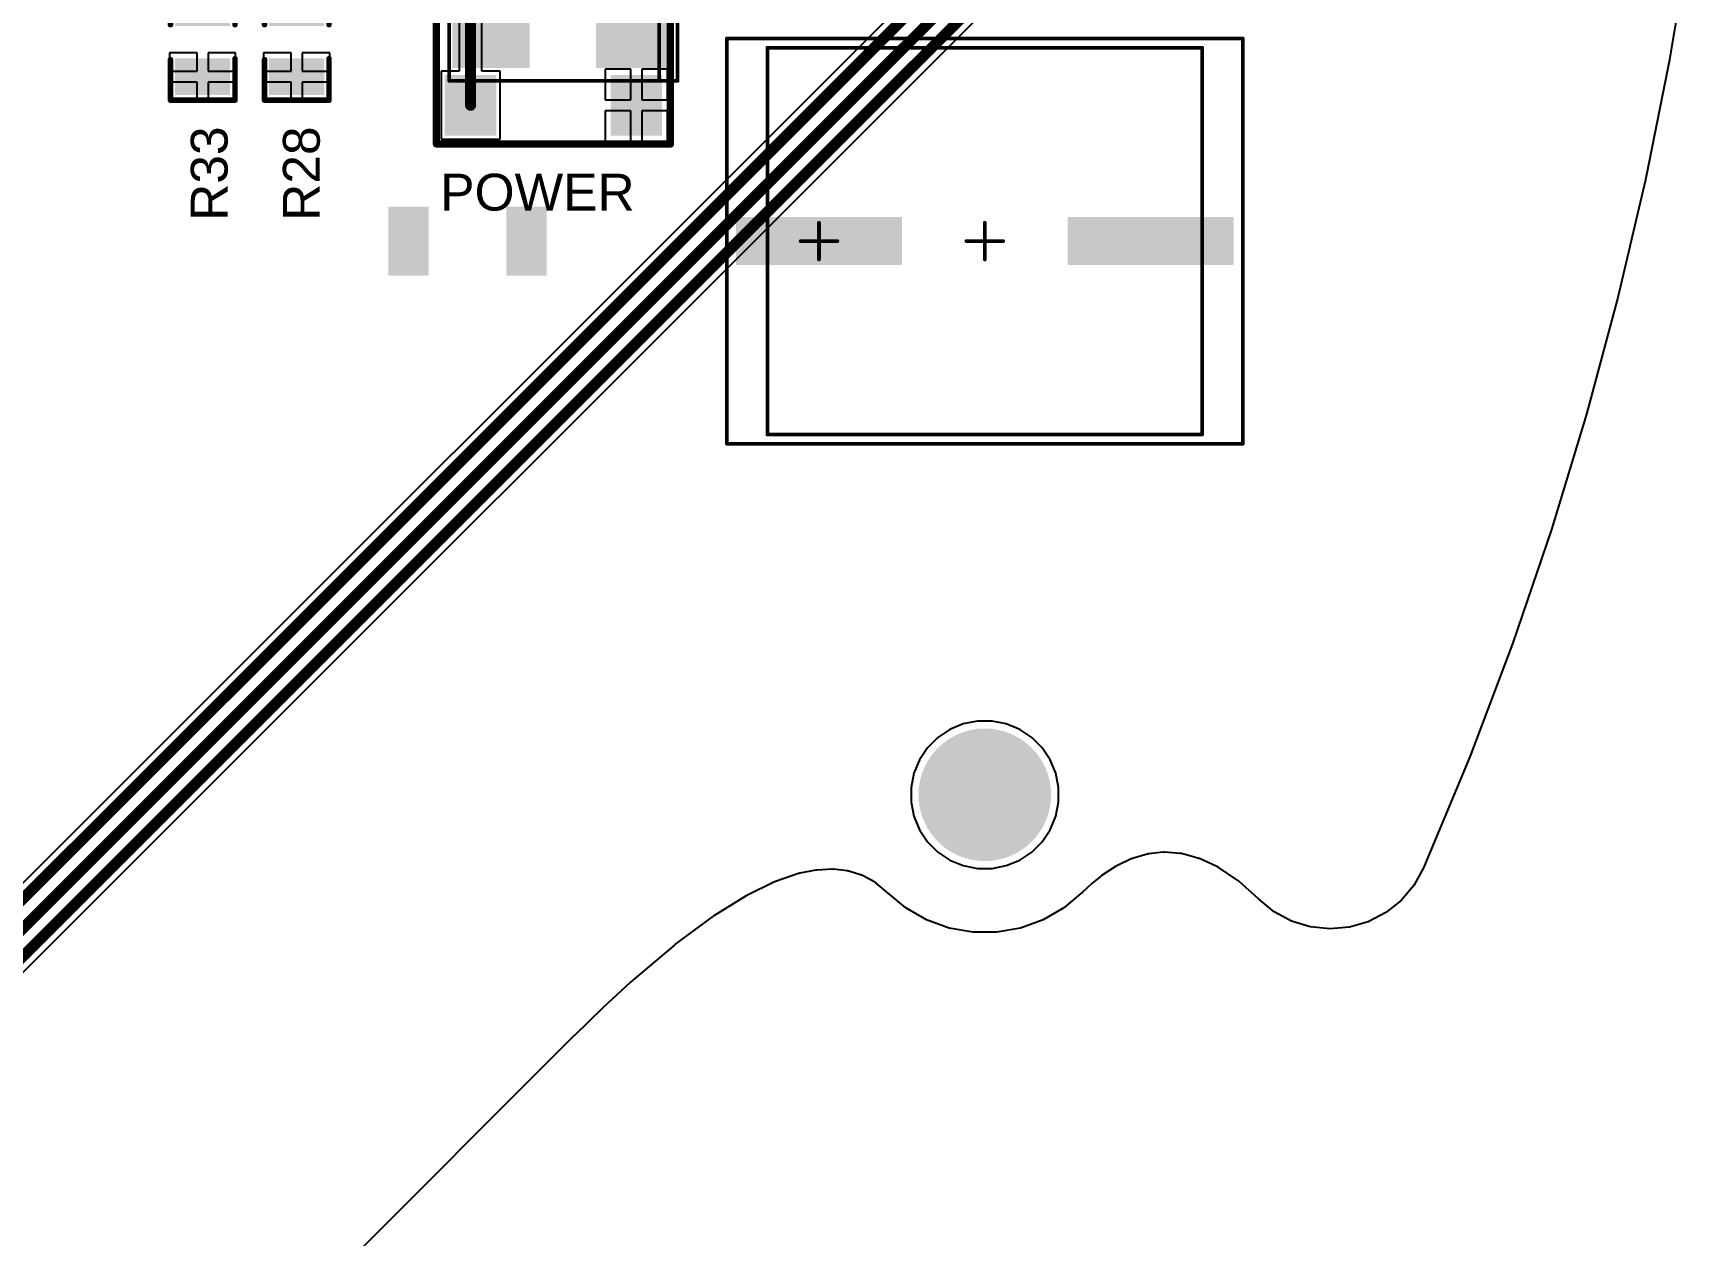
# Model space of a CAD drawing. Header units: millimetres. Extents: x 100 to 300, y 101 to 245.
# Drawn here: x 253.72 to 298.66, y 150.2 to 182.85 of the extents above; entities that cross this region are included whole.
import ezdxf

# ---------------------------------------------------------------- set-up
doc = ezdxf.new("R2010")
doc.units = ezdxf.units.MM
for name, color, linetype in [('BottomPaste', 16, 'Continuous'), ('BottomSolder', 6, 'Continuous'), ('Mechanical1', 6, 'Continuous'), ('Mechanical11', 56, 'Continuous'), ('Mechanical15', 56, 'Continuous'), ('MultiLayer', 9, 'Continuous'), ('PadHoleLayer', 156, 'Continuous'), ('TopLayer', 1, 'Continuous'), ('TopOverlay', 2, 'Continuous'), ('TopPaste', 8, 'Continuous'), ('TopSolder', 216, 'Continuous')]:
    doc.layers.add(name, color=color, linetype=linetype)
doc.styles.add('Arial', font='', dxfattribs={"height": 0.2})
doc.styles.get('Arial').set_extended_font_data('Arial')

# ---------------------------------------------------------------- blocks, each defined once
blk = doc.blocks.new('DO_214AC__SMA__B_56')
at = {"layer": 'BottomPaste'}
for points in [[(-2.95, 1.047), (-0.95, 1.047), (-0.95, -1.053), (-2.95, -1.053)], [(0.95, 1.047), (2.95, 1.047), (2.95, -1.053), (0.95, -1.053)]]:
    blk.add_hatch(color=16, dxfattribs=at).paths.add_polyline_path(points)
at = {"layer": 'BottomSolder'}
for points in [[(-3, 1.097), (-0.9, 1.097), (-0.9, -1.103), (-3, -1.103)], [(0.9, 1.097), (3, 1.097), (3, -1.103), (0.9, -1.103)]]:
    blk.add_hatch(color=6, dxfattribs=at).paths.add_polyline_path(points)
at = {"layer": 'Mechanical1', "const_width": 0.1}
for points in [[(-2.612, 1.45), (-2.612, -1.45)], [(2.588, 1.45), (-2.612, 1.45)], [(2.588, 1.45), (2.588, -1.45)], [(2.588, -1.45), (-2.612, -1.45)]]:
    blk.add_lwpolyline(points, dxfattribs=at)
at = {"layer": 'Mechanical1', "const_width": 0.05}
for points in [[(-2.637, 1.45, 1), (-2.587, 1.45, 1)], [(-2.637, 1.45, 1), (-2.587, 1.45, 1)], [(2.563, 1.45, 1), (2.613, 1.45, 1)], [(2.563, 1.45, 1), (2.613, 1.45, 1)], [(-2.637, -1.45, 1), (-2.587, -1.45, 1)], [(-2.637, -1.45, 1), (-2.587, -1.45, 1)], [(2.563, -1.45, 1), (2.613, -1.45, 1)], [(2.563, -1.45, 1), (2.613, -1.45, 1)]]:
    blk.add_lwpolyline(points, format="xyb", close=True, dxfattribs=at)
at = {"layer": 'Mechanical11', "const_width": 0.1}
for points in [[(-3.112, 1.45), (-3.112, -1.45)], [(3.088, 1.45), (-3.112, 1.45)], [(3.088, 1.45), (3.088, -1.45)], [(3.088, -1.45), (-3.112, -1.45)]]:
    blk.add_lwpolyline(points, dxfattribs=at)
at = {"layer": 'Mechanical11', "const_width": 0.05}
for points in [[(-3.137, 1.45, 1), (-3.087, 1.45, 1)], [(-3.137, 1.45, 1), (-3.087, 1.45, 1)], [(3.063, 1.45, 1), (3.113, 1.45, 1)], [(3.063, 1.45, 1), (3.113, 1.45, 1)], [(-3.137, -1.45, 1), (-3.087, -1.45, 1)], [(-3.137, -1.45, 1), (-3.087, -1.45, 1)], [(3.063, -1.45, 1), (3.113, -1.45, 1)], [(3.063, -1.45, 1), (3.113, -1.45, 1)]]:
    blk.add_lwpolyline(points, format="xyb", close=True, dxfattribs=at)
blk = doc.blocks.new('DTSM_61N_V_T_R_76')
at = {"layer": 'TopLayer'}
for points in [[(-0.775, 5.15), (0.775, 5.15), (0.775, 3.85), (-0.775, 3.85)], [(7.175, 5.15), (8.725, 5.15), (8.725, 3.85), (7.175, 3.85)], [(-0.775, 0.65), (0.775, 0.65), (0.775, -0.65), (-0.775, -0.65)], [(7.175, 0.65), (8.725, 0.65), (8.725, -0.65), (7.175, -0.65)]]:
    blk.add_hatch(color=1, dxfattribs=at).paths.add_polyline_path(points)
at = {"layer": 'TopPaste'}
for points in [[(-0.775, 5.15), (0.775, 5.15), (0.775, 3.85), (-0.775, 3.85)], [(7.175, 5.15), (8.725, 5.15), (8.725, 3.85), (7.175, 3.85)], [(-0.775, 0.65), (0.775, 0.65), (0.775, -0.65), (-0.775, -0.65)], [(7.175, 0.65), (8.725, 0.65), (8.725, -0.65), (7.175, -0.65)]]:
    blk.add_hatch(color=8, dxfattribs=at).paths.add_polyline_path(points)
at = {"layer": 'TopSolder'}
for points in [[(-0.825, 5.2), (0.825, 5.2), (0.825, 3.8), (-0.825, 3.8)], [(7.125, 5.2), (8.775, 5.2), (8.775, 3.8), (7.125, 3.8)], [(-0.825, 0.7), (0.825, 0.7), (0.825, -0.7), (-0.825, -0.7)], [(7.125, 0.7), (8.775, 0.7), (8.775, -0.7), (7.125, -0.7)]]:
    blk.add_hatch(color=216, dxfattribs=at).paths.add_polyline_path(points)
at = {"layer": 'TopOverlay', "const_width": 0.2}
for points in [[(-1.05, 3.825), (-1.05, 5.4)], [(9, 5.425), (-1, 5.425)], [(9, -0.9), (9, 5.4)], [(-1.05, 0.675), (-1.05, 3.825)], [(-1.05, -0.9), (-1.05, 0.675)], [(9, -0.925), (-1, -0.925)]]:
    blk.add_lwpolyline(points, dxfattribs=at)
at = {"layer": 'TopOverlay', "const_width": 0.1}
for points in [[(-1.1, 5.4, 1), (-1, 5.4, 1)], [(-1.05, 5.425, 1), (-0.95, 5.425, 1)], [(8.95, 5.425, 1), (9.05, 5.425, 1)], [(8.95, 5.4, 1), (9.05, 5.4, 1)], [(-1.1, 3.825, 1), (-1, 3.825, 1)], [(-1.1, 3.825, 1), (-1, 3.825, 1)], [(-1.1, 0.675, 1), (-1, 0.675, 1)], [(-1.1, 0.675, 1), (-1, 0.675, 1)], [(-1.1, -0.9, 1), (-1, -0.9, 1)], [(-1.05, -0.925, 1), (-0.95, -0.925, 1)], [(8.95, -0.9, 1), (9.05, -0.9, 1)], [(8.95, -0.925, 1), (9.05, -0.925, 1)]]:
    blk.add_lwpolyline(points, format="xyb", close=True, dxfattribs=at)
blk = doc.blocks.new('RES0805_107')
at = {"layer": 'TopLayer'}
for points in [[(-1.388, 0.678), (-0.488, 0.678), (-0.488, -0.719), (-1.388, -0.719)], [(0.492, 0.678), (1.392, 0.678), (1.392, -0.719), (0.492, -0.719)]]:
    blk.add_hatch(color=1, dxfattribs=at).paths.add_polyline_path(points)
at = {"layer": 'TopPaste'}
for points in [[(-1.388, 0.678), (-0.488, 0.678), (-0.488, -0.719), (-1.388, -0.719)], [(0.492, 0.678), (1.392, 0.678), (1.392, -0.719), (0.492, -0.719)]]:
    blk.add_hatch(color=8, dxfattribs=at).paths.add_polyline_path(points)
at = {"layer": 'TopSolder'}
for points in [[(-1.438, 0.728), (-0.438, 0.728), (-0.438, -0.769), (-1.438, -0.769)], [(0.442, 0.728), (1.442, 0.728), (1.442, -0.769), (0.442, -0.769)]]:
    blk.add_hatch(color=216, dxfattribs=at).paths.add_polyline_path(points)
at = {"layer": 'TopOverlay', "const_width": 0.15}
for points in [[(-1.575, 0.85), (-0.475, 0.85)], [(-1.575, 0.825), (-1.575, -0.875)], [(0.475, 0.85), (1.575, 0.85)], [(1.575, 0.825), (1.575, -0.875)], [(-1.575, -0.9), (-0.45, -0.9)], [(0.475, -0.9), (1.575, -0.9)]]:
    blk.add_lwpolyline(points, dxfattribs=at)
at = {"layer": 'TopOverlay', "const_width": 0.075}
for points in [[(-1.613, 0.85, 1), (-1.538, 0.85, 1)], [(-1.613, 0.825, 1), (-1.538, 0.825, 1)], [(-0.513, 0.85, 1), (-0.437, 0.85, 1)], [(0.437, 0.85, 1), (0.513, 0.85, 1)], [(1.538, 0.85, 1), (1.613, 0.85, 1)], [(1.538, 0.825, 1), (1.613, 0.825, 1)], [(-1.613, -0.875, 1), (-1.538, -0.875, 1)], [(-1.613, -0.9, 1), (-1.538, -0.9, 1)], [(-0.487, -0.9, 1), (-0.412, -0.9, 1)], [(0.437, -0.9, 1), (0.513, -0.9, 1)], [(1.538, -0.875, 1), (1.613, -0.875, 1)], [(1.538, -0.9, 1), (1.613, -0.9, 1)]]:
    blk.add_lwpolyline(points, format="xyb", close=True, dxfattribs=at)
blk = doc.blocks.new('RES0805_111')
at = {"layer": 'TopLayer'}
for points in [[(-1.388, 0.678), (-0.488, 0.678), (-0.488, -0.719), (-1.388, -0.719)], [(0.492, 0.678), (1.392, 0.678), (1.392, -0.719), (0.492, -0.719)]]:
    blk.add_hatch(color=1, dxfattribs=at).paths.add_polyline_path(points)
at = {"layer": 'TopPaste'}
for points in [[(-1.388, 0.678), (-0.488, 0.678), (-0.488, -0.719), (-1.388, -0.719)], [(0.492, 0.678), (1.392, 0.678), (1.392, -0.719), (0.492, -0.719)]]:
    blk.add_hatch(color=8, dxfattribs=at).paths.add_polyline_path(points)
at = {"layer": 'TopSolder'}
for points in [[(-1.438, 0.728), (-0.438, 0.728), (-0.438, -0.769), (-1.438, -0.769)], [(0.442, 0.728), (1.442, 0.728), (1.442, -0.769), (0.442, -0.769)]]:
    blk.add_hatch(color=216, dxfattribs=at).paths.add_polyline_path(points)
at = {"layer": 'TopOverlay', "const_width": 0.15}
for points in [[(-1.575, 0.85), (-0.475, 0.85)], [(-1.575, 0.825), (-1.575, -0.875)], [(0.475, 0.85), (1.575, 0.85)], [(1.575, 0.825), (1.575, -0.875)], [(-1.575, -0.9), (-0.45, -0.9)], [(0.475, -0.9), (1.575, -0.9)]]:
    blk.add_lwpolyline(points, dxfattribs=at)
at = {"layer": 'TopOverlay', "const_width": 0.075}
for points in [[(-1.613, 0.85, 1), (-1.538, 0.85, 1)], [(-1.613, 0.825, 1), (-1.538, 0.825, 1)], [(-0.513, 0.85, 1), (-0.437, 0.85, 1)], [(0.437, 0.85, 1), (0.513, 0.85, 1)], [(1.538, 0.85, 1), (1.613, 0.85, 1)], [(1.538, 0.825, 1), (1.613, 0.825, 1)], [(-1.613, -0.875, 1), (-1.538, -0.875, 1)], [(-1.613, -0.9, 1), (-1.538, -0.9, 1)], [(-0.487, -0.9, 1), (-0.412, -0.9, 1)], [(0.437, -0.9, 1), (0.513, -0.9, 1)], [(1.538, -0.875, 1), (1.613, -0.875, 1)], [(1.538, -0.9, 1), (1.613, -0.9, 1)]]:
    blk.add_lwpolyline(points, format="xyb", close=True, dxfattribs=at)
blk = doc.blocks.new('RES1206_B_120')
at = {"layer": 'BottomPaste'}
for points in [[(-2.1, 0.885), (-1.1, 0.885), (-1.1, -0.885), (-2.1, -0.885)], [(1.1, 0.885), (2.1, 0.885), (2.1, -0.885), (1.1, -0.885)]]:
    blk.add_hatch(color=16, dxfattribs=at).paths.add_polyline_path(points)
at = {"layer": 'BottomSolder'}
for points in [[(-2.15, 0.935), (-1.05, 0.935), (-1.05, -0.935), (-2.15, -0.935)], [(1.05, 0.935), (2.15, 0.935), (2.15, -0.935), (1.05, -0.935)]]:
    blk.add_hatch(color=6, dxfattribs=at).paths.add_polyline_path(points)
blk = doc.blocks.new('D10C4_4H10_B_167')
at = {"layer": 'BottomPaste'}
for points in [[(-2.3, 0.6), (-2.3, -0.6), (-6.7, -0.6), (-6.7, 0.6)], [(6.7, 0.6), (6.7, -0.6), (2.3, -0.6), (2.3, 0.6)]]:
    blk.add_hatch(color=16, dxfattribs=at).paths.add_polyline_path(points)
at = {"layer": 'BottomSolder'}
for points in [[(-2.25, 0.65), (-2.25, -0.65), (-6.75, -0.65), (-6.75, 0.65)], [(6.75, 0.65), (6.75, -0.65), (2.25, -0.65), (2.25, 0.65)]]:
    blk.add_hatch(color=6, dxfattribs=at).paths.add_polyline_path(points)
at = {"layer": 'Mechanical1', "const_width": 0.1}
for points in [[(-5.901, 5.25), (5.899, 5.25)], [(-5.901, -5.25), (-5.901, 5.25)], [(5.899, -5.25), (5.899, 5.25)], [(-4.5, -0.5), (-4.5, 0.5)], [(-5, 0), (-4, 0)], [(-5.901, -5.25), (5.899, -5.25)]]:
    blk.add_lwpolyline(points, dxfattribs=at)
at = {"layer": 'Mechanical1', "const_width": 0.05}
for points in [[(-5.926, 5.25, 1), (-5.876, 5.25, 1)], [(-5.926, 5.25, 1), (-5.876, 5.25, 1)], [(5.874, 5.25, 1), (5.924, 5.25, 1)], [(5.874, 5.25, 1), (5.924, 5.25, 1)], [(-4.525, 0.5, 1), (-4.475, 0.5, 1)], [(-5.025, 0, 1), (-4.975, 0, 1)], [(-4.025, 0, 1), (-3.975, 0, 1)], [(-4.525, -0.5, 1), (-4.475, -0.5, 1)], [(-5.926, -5.25, 1), (-5.876, -5.25, 1)], [(-5.926, -5.25, 1), (-5.876, -5.25, 1)], [(5.874, -5.25, 1), (5.924, -5.25, 1)], [(5.874, -5.25, 1), (5.924, -5.25, 1)]]:
    blk.add_lwpolyline(points, format="xyb", close=True, dxfattribs=at)
at = {"layer": 'Mechanical15', "const_width": 0.1}
for points in [[(-7, 5.5), (6.5, 5.5)], [(-7, -5.5), (-7, 5.5)], [(6.5, 5.5), (7, 5.5)], [(7, -5.5), (7, 5.5)], [(0, -0.5), (0, 0.5)], [(-0.5, 0), (0.5, 0)], [(-7, -5.5), (7, -5.5)]]:
    blk.add_lwpolyline(points, dxfattribs=at)
at = {"layer": 'Mechanical15', "const_width": 0.05}
for points in [[(-7.025, 5.5, 1), (-6.975, 5.5, 1)], [(-7.025, 5.5, 1), (-6.975, 5.5, 1)], [(6.475, 5.5, 1), (6.525, 5.5, 1)], [(6.475, 5.5, 1), (6.525, 5.5, 1)], [(6.975, 5.5, 1), (7.025, 5.5, 1)], [(6.975, 5.5, 1), (7.025, 5.5, 1)], [(-0.025, 0.5, 1), (0.025, 0.5, 1)], [(-0.525, 0, 1), (-0.475, 0, 1)], [(0.475, 0, 1), (0.525, 0, 1)], [(-0.025, -0.5, 1), (0.025, -0.5, 1)], [(-7.025, -5.5, 1), (-6.975, -5.5, 1)], [(-7.025, -5.5, 1), (-6.975, -5.5, 1)], [(6.975, -5.5, 1), (7.025, -5.5, 1)], [(6.975, -5.5, 1), (7.025, -5.5, 1)]]:
    blk.add_lwpolyline(points, format="xyb", close=True, dxfattribs=at)

msp = doc.modelspace()

# ---------------------------------------------------------------- hatches: boundary and pattern name
at = {"layer": 'BottomSolder'}
h = msp.add_hatch(color=6, dxfattribs=at)
edge = h.paths.add_edge_path()
edge.add_arc((279.549, 162.17), 1.8, 0, 360)
at = {"layer": 'MultiLayer'}
h = msp.add_hatch(color=9, dxfattribs=at)
edge = h.paths.add_edge_path()
edge.add_arc((279.549, 162.17), 1.75, 0, 360)
at = {"layer": 'PadHoleLayer'}
h = msp.add_hatch(color=156, dxfattribs=at)
edge = h.paths.add_edge_path()
edge.add_arc((279.549, 162.17), 1.75, 0, 360)
at = {"layer": 'TopLayer'}
h = msp.add_hatch(color=1, dxfattribs=at)
edge = h.paths.add_edge_path()
edge.add_arc((279.549, 162.17), 1.75, 0, 360)
at = {"layer": 'TopSolder'}
h = msp.add_hatch(color=216, dxfattribs=at)
edge = h.paths.add_edge_path()
edge.add_arc((279.549, 162.17), 1.8, 0, 360)

# ---------------------------------------------------------------- linework, layer by layer
at = {"layer": 'TopLayer'}
for p, q in [((249.76, 153.667), (288.966, 192.874)), ((284.294, 190.627), (240.473, 146.806)), ((265.286, 187.913), (265.286, 181.813)), ((265.897, 181.813), (265.897, 187.913)), ((298.657, 185.306), (298.121, 182.073)), ((258.169, 182.312), (257.421, 182.312)), ((257.421, 182.312), (257.421, 181.812)), ((258.169, 181.812), (258.169, 182.312)), ((259.218, 182.312), (258.469, 182.312)), ((258.469, 182.312), (258.469, 181.812)), ((259.218, 181.812), (259.218, 182.312)), ((260.722, 182.312), (259.974, 182.312)), ((259.974, 182.312), (259.974, 181.812)), ((260.722, 181.812), (260.722, 182.312)), ((261.771, 182.312), (261.022, 182.312)), ((261.022, 182.312), (261.022, 181.812)), ((261.771, 181.812), (261.771, 182.312)), ((298.121, 182.073), (297.479, 178.859)), ((257.421, 181.812), (258.169, 181.812)), ((258.469, 181.812), (259.218, 181.812)), ((259.974, 181.812), (260.722, 181.812)), ((261.022, 181.812), (261.771, 181.812)), ((265.286, 181.813), (264.792, 181.813)), ((264.792, 181.813), (264.792, 179.963)), ((266.392, 181.813), (265.897, 181.813)), ((266.392, 179.963), (266.392, 181.813)), ((269.942, 181.863), (269.242, 181.863)), ((269.242, 181.863), (269.242, 181.038)), ((269.942, 181.038), (269.942, 181.863)), ((270.942, 181.863), (270.242, 181.863)), ((270.242, 181.863), (270.242, 181.038)), ((270.942, 181.038), (270.942, 181.863)), ((258.169, 181.512), (257.421, 181.512)), ((257.421, 181.512), (257.421, 181.012)), ((258.169, 181.012), (258.169, 181.512)), ((259.218, 181.512), (258.469, 181.512)), ((258.469, 181.512), (258.469, 181.012)), ((259.218, 181.012), (259.218, 181.512)), ((260.722, 181.512), (259.974, 181.512)), ((259.974, 181.512), (259.974, 181.012)), ((260.722, 181.012), (260.722, 181.512)), ((261.771, 181.512), (261.022, 181.512)), ((261.022, 181.512), (261.022, 181.012)), ((261.771, 181.012), (261.771, 181.512)), ((257.421, 181.012), (258.169, 181.012)), ((258.469, 181.012), (259.218, 181.012)), ((259.974, 181.012), (260.722, 181.012)), ((261.022, 181.012), (261.771, 181.012)), ((269.242, 181.038), (269.942, 181.038)), ((269.942, 180.738), (269.242, 180.738)), ((269.242, 180.738), (269.242, 179.913)), ((269.942, 179.913), (269.942, 180.738)), ((270.242, 181.038), (270.942, 181.038)), ((270.942, 180.738), (270.242, 180.738)), ((270.242, 180.738), (270.242, 179.913)), ((270.942, 179.913), (270.942, 180.738)), ((264.792, 179.963), (266.392, 179.963)), ((269.242, 179.913), (269.942, 179.913)), ((270.242, 179.913), (270.942, 179.913)), ((297.479, 178.859), (296.732, 175.668)), ((296.732, 175.668), (295.88, 172.503)), ((295.88, 172.503), (294.925, 169.368)), ((294.925, 169.368), (293.868, 166.267)), ((293.868, 166.267), (292.709, 163.201)), ((278.966, 164.093), (278.602, 163.942)), ((279.353, 164.17), (278.966, 164.093)), ((279.746, 164.17), (279.353, 164.17)), ((280.133, 164.093), (279.746, 164.17)), ((280.497, 163.942), (280.133, 164.093)), ((278.275, 163.723), (277.996, 163.445)), ((278.602, 163.942), (278.275, 163.723)), ((280.824, 163.723), (280.497, 163.942)), ((281.103, 163.445), (280.824, 163.723)), ((277.777, 163.117), (277.626, 162.753)), ((277.996, 163.445), (277.777, 163.117)), ((281.322, 163.117), (281.103, 163.445)), ((281.473, 162.753), (281.322, 163.117)), ((292.709, 163.201), (291.454, 160.185)), ((277.626, 162.753), (277.549, 162.367)), ((281.549, 162.367), (281.473, 162.753)), ((277.549, 162.367), (277.549, 161.973)), ((281.549, 161.973), (281.549, 162.367)), ((277.549, 161.973), (277.626, 161.586)), ((281.473, 161.586), (281.549, 161.973)), ((277.626, 161.586), (277.777, 161.222)), ((281.322, 161.222), (281.473, 161.586)), ((277.777, 161.222), (277.996, 160.895)), ((277.996, 160.895), (278.275, 160.616)), ((280.824, 160.616), (281.103, 160.895)), ((281.103, 160.895), (281.322, 161.222)), ((278.275, 160.616), (278.602, 160.397)), ((280.497, 160.397), (280.824, 160.616)), ((283.519, 160.431), (283.128, 160.245)), ((283.539, 160.436), (283.519, 160.431)), ((283.558, 160.445), (283.539, 160.436)), ((283.951, 160.559), (283.558, 160.445)), ((283.974, 160.561), (283.951, 160.559)), ((283.995, 160.568), (283.974, 160.561)), ((284.392, 160.61), (283.995, 160.568)), ((284.415, 160.607), (284.392, 160.61)), ((284.438, 160.61), (284.415, 160.607)), ((284.838, 160.58), (284.438, 160.61)), ((284.861, 160.574), (284.838, 160.58)), ((284.884, 160.572), (284.861, 160.574)), ((285.332, 160.454), (284.884, 160.572)), ((285.352, 160.445), (285.332, 160.454)), ((285.374, 160.439), (285.352, 160.445)), ((285.846, 160.222), (285.374, 160.439)), ((274.496, 160.029), (273.871, 159.816)), ((274.513, 160.031), (274.496, 160.029)), ((274.529, 160.038), (274.513, 160.031)), ((274.962, 160.123), (274.529, 160.038)), ((274.98, 160.123), (274.962, 160.123)), ((274.998, 160.127), (274.98, 160.123)), ((275.401, 160.148), (274.998, 160.127)), ((275.422, 160.145), (275.401, 160.148)), ((275.443, 160.147), (275.422, 160.145)), ((275.816, 160.105), (275.443, 160.147)), ((275.839, 160.097), (275.816, 160.105)), ((275.862, 160.095), (275.839, 160.097)), ((276.204, 159.989), (275.862, 160.095)), ((276.227, 159.976), (276.204, 159.989)), ((276.251, 159.969), (276.227, 159.976)), ((278.602, 160.397), (278.966, 160.247)), ((278.966, 160.247), (279.353, 160.17)), ((279.353, 160.17), (279.746, 160.17)), ((279.746, 160.17), (280.133, 160.247)), ((280.133, 160.247), (280.497, 160.397)), ((283.097, 160.227), (282.709, 159.969)), ((283.113, 160.234), (283.097, 160.227)), ((283.128, 160.245), (283.113, 160.234)), ((285.862, 160.21), (285.846, 160.222)), ((285.881, 160.202), (285.862, 160.21)), ((286.415, 159.842), (285.881, 160.202)), ((291.454, 160.185), (291.19, 159.71)), ((273.841, 159.804), (273.091, 159.44)), ((273.857, 159.808), (273.841, 159.804)), ((273.871, 159.816), (273.857, 159.808)), ((276.562, 159.799), (276.251, 159.969)), ((276.581, 159.783), (276.562, 159.799)), ((276.603, 159.771), (276.581, 159.783)), ((276.884, 159.537), (276.603, 159.771)), ((276.885, 159.537), (276.884, 159.537)), ((276.884, 159.537), (276.884, 159.537)), ((277.402, 159.103), (276.885, 159.537)), ((282.209, 159.532), (281.697, 159.103)), ((282.439, 159.748), (282.209, 159.532)), ((282.446, 159.753), (282.439, 159.748)), ((282.452, 159.76), (282.446, 159.753)), ((282.688, 159.954), (282.452, 159.76)), ((282.7, 159.96), (282.688, 159.954)), ((282.709, 159.969), (282.7, 159.96)), ((286.427, 159.83), (286.415, 159.842)), ((286.442, 159.821), (286.427, 159.83)), ((286.978, 159.344), (286.442, 159.821)), ((291.19, 159.71), (290.845, 159.303)), ((273.069, 159.427), (272.191, 158.883)), ((273.081, 159.432), (273.069, 159.427)), ((273.091, 159.44), (273.081, 159.432)), ((277.967, 158.776), (277.402, 159.103)), ((281.697, 159.103), (281.132, 158.776)), ((287.405, 158.993), (286.978, 159.344)), ((290.845, 159.303), (290.429, 158.971)), ((272.173, 158.871), (271.146, 158.112)), ((272.183, 158.876), (272.173, 158.871)), ((272.191, 158.883), (272.183, 158.876)), ((278.58, 158.553), (277.967, 158.776)), ((281.132, 158.776), (280.519, 158.553)), ((287.874, 158.74), (287.405, 158.993)), ((288.383, 158.583), (287.874, 158.74)), ((289.956, 158.725), (289.444, 158.576)), ((290.429, 158.971), (289.956, 158.725)), ((279.223, 158.44), (278.58, 158.553)), ((279.876, 158.44), (279.223, 158.44)), ((280.519, 158.553), (279.876, 158.44)), ((288.913, 158.528), (288.383, 158.583)), ((289.444, 158.576), (288.913, 158.528)), ((271.133, 158.101), (269.935, 157.084)), ((271.14, 158.105), (271.133, 158.101)), ((271.146, 158.112), (271.14, 158.105)), ((269.927, 157.077), (269.188, 156.393)), ((269.931, 157.08), (269.927, 157.077)), ((269.935, 157.084), (269.931, 157.08)), ((269.183, 156.388), (268.411, 155.635)), ((269.186, 156.39), (269.183, 156.388)), ((269.188, 156.393), (269.186, 156.39)), ((268.409, 155.632), (244.367, 131.591)), ((268.41, 155.633), (268.409, 155.632)), ((268.411, 155.635), (268.41, 155.633))]:
    msp.add_line(p, q, dxfattribs=at)
at = {"layer": 'TopLayer', "const_width": 0.3}
for points in [[(238.785, 143.125), (288.75, 193.09)], [(240.6, 146.5), (284.6, 190.5)], [(238.591, 143.691), (285.2, 190.3)], [(265.592, 180.888), (265.592, 188.838)]]:
    msp.add_lwpolyline(points, dxfattribs=at)
at = {"layer": 'TopLayer', "const_width": 0.15}
msp.add_lwpolyline([(265.517, 180.888, 1), (265.667, 180.888, 1)], format="xyb", close=True, dxfattribs=at)

# ---------------------------------------------------------------- block references
for name, p, rotation in [('DTSM_61N_V_T_R_76', (265.592, 188.838), 270), ('RES0805_107', (258.299, 182.6), 90), ('RES0805_111', (260.852, 182.6), 90), ('DO_214AC__SMA__B_56', (268.1, 183), 180), ('RES1206_B_120', (265.51, 177.2), 180)]:
    msp.add_blockref(name, p, dxfattribs=dict(rotation=rotation))
msp.add_blockref('D10C4_4H10_B_167', (279.549, 177.2))

# ---------------------------------------------------------------- texts
at = {"layer": 'TopOverlay', "style": 'Arial'}
for s, p in [('R33', (259, 177.75)), ('R28', (261.5, 177.75))]:
    msp.add_text(s, height=1, rotation=90, dxfattribs=at).set_placement(p)
msp.add_text('POWER', height=1, dxfattribs=at).set_placement((264.77, 178.029))

doc.saveas('drawing.dxf')
